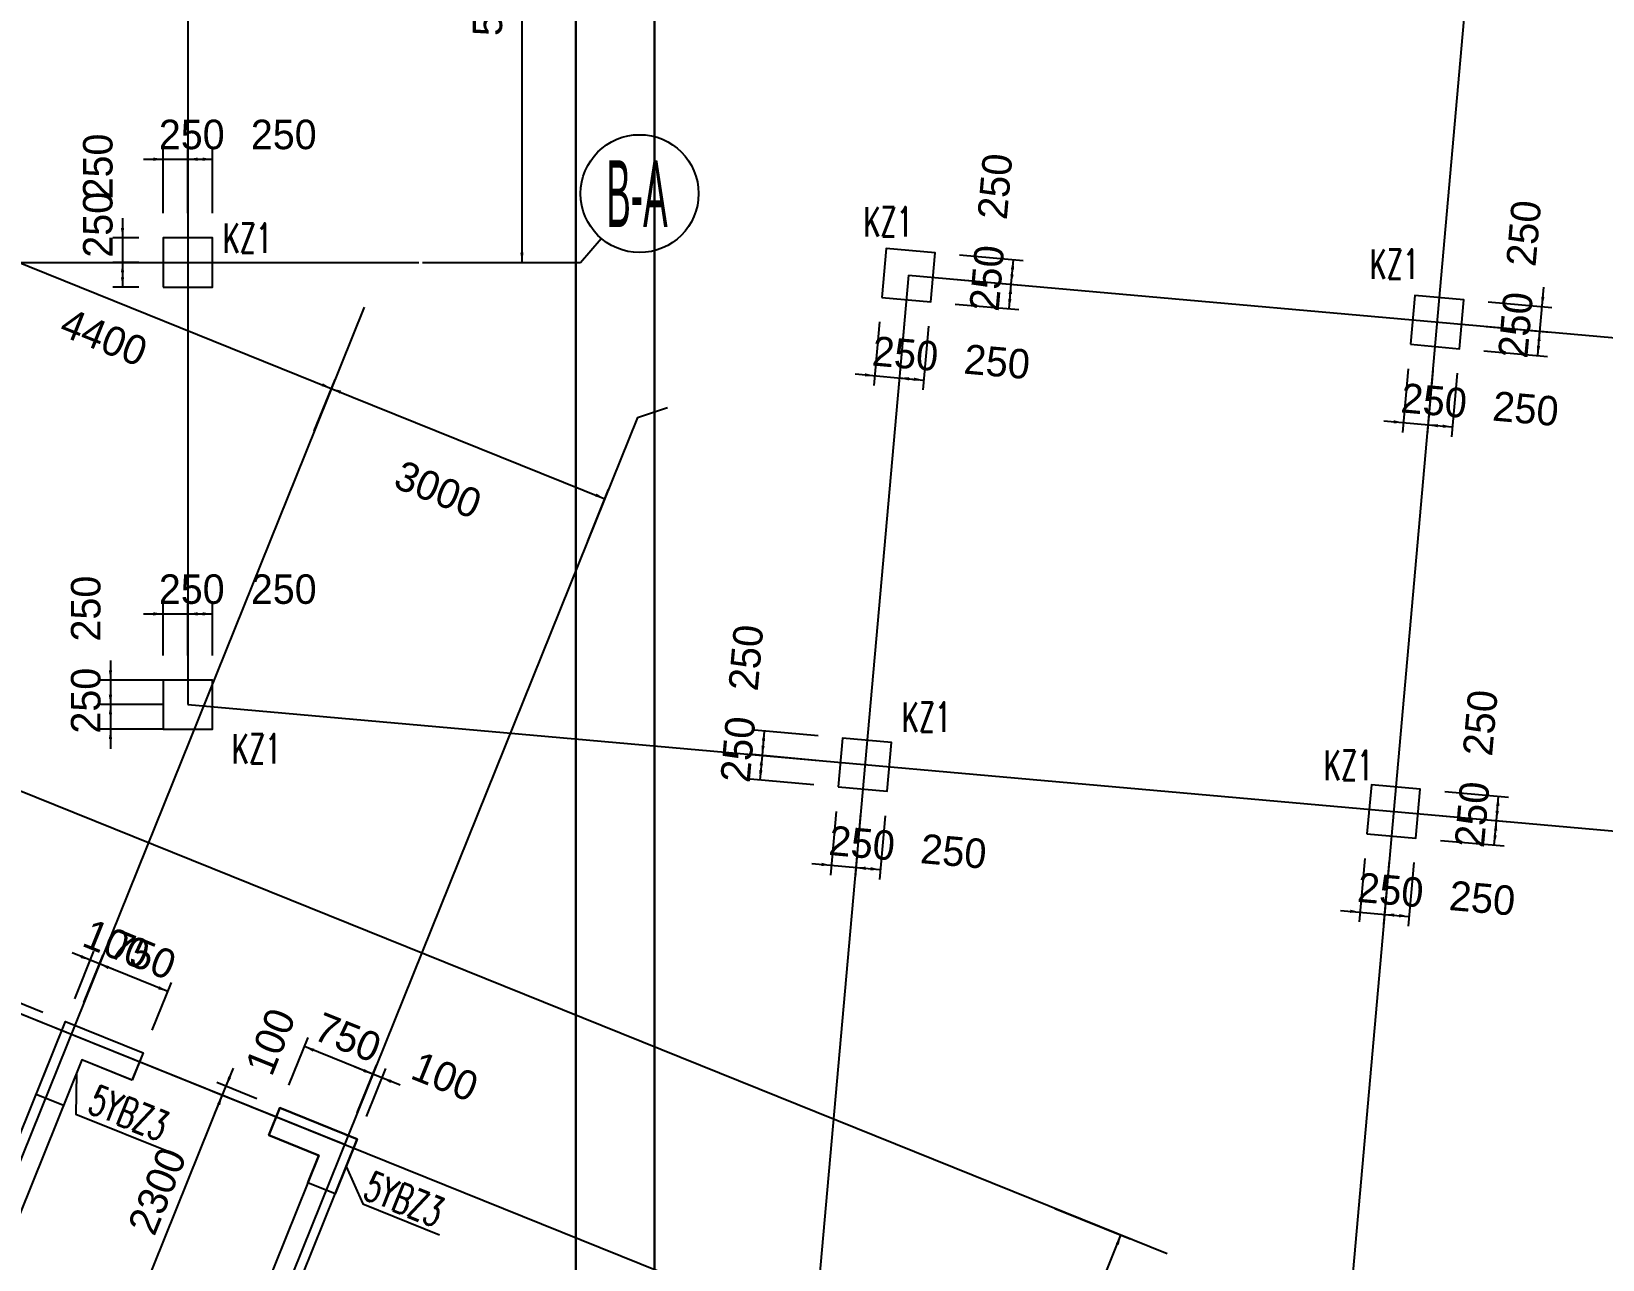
# Model space of a CAD drawing. Extents: x 387171 to 699106, y 11966 to 245688.
# Drawn here: x 561467 to 577452, y 78443 to 90938 of the extents above; entities that cross this region are included whole.
import ezdxf

# ---------------------------------------------------------------- set-up
doc = ezdxf.new("R2010")
doc.units = 0
doc.header["$LTSCALE"] = 100
doc.header["$MEASUREMENT"] = 0
for name, color, linetype in [('b边缘构件', 235, 'Continuous'), ('COLU', 7, 'Continuous'), ('DIM', 3, 'Continuous'), ('DOTE', 253, 'Continuous'), ('h后浇带(新)', 1, 'Continuous'), ('L-AXIS', 3, 'Continuous'), ('NUM', 7, 'Continuous'), ('wall-主楼', 2, 'Continuous'), ('Y阴影', 254, 'Continuous'), ('小尺寸', 4, 'Continuous'), ('边缘构件标注', 1, 'Continuous')]:
    doc.layers.add(name, color=color, linetype=linetype)
doc.styles.add('hztxt', font='hztxt')
doc.styles.get("Standard").update_dxf_attribs({"font": 'standard'})
doc.dimstyles.get("Standard").update_dxf_attribs({"dimtxt": 300, "dimasz": 100, "dimexe": 100, "dimexo": 250, "dimgap": 100, "dimtad": 0, "dimtoh": 1, "dimdec": 0, "dimdsep": 46, "dimcen": 0.09, "dimclrt": 7, "dimadec": 0, "dimazin": 0, "dimtfac": 1, "dimtdec": 4, "dimtofl": 0, "dimtmove": 0, "dimatfit": 3, "dimfxl": 1, "dimtolj": 1, "dimtzin": 0, "dimarcsym": 0})

# ---------------------------------------------------------------- blocks, each defined once
blk = doc.blocks.new('*D1995')
at = {"layer": 'L-AXIS', "color": 0, "linetype": 'ByBlock', "lineweight": -2}
for p, q in [((565446, 94088), (566558, 94088)), ((566458, 88588), (566458, 94088)), ((565446, 88588), (566558, 88588))]:
    blk.add_line(p, q, dxfattribs=at)
for points in [[(566458, 94088), (566474, 93988), (566441, 93988)], [(566458, 88588), (566441, 88688), (566474, 88688)]]:
    blk.add_solid(points, dxfattribs=at)
at = {"layer": 'L-AXIS', "color": 7, "linetype": 'Continuous', "lineweight": -2, "insert": (566108, 91338), "char_height": 300, "width": 780, "attachment_point": 5, "rotation": 90, "style": 'hztxt'}
blk.add_mtext('5500', dxfattribs=at)
blk = doc.blocks.new('*D4355')
at = {"layer": 'L-AXIS', "color": 0, "linetype": 'ByBlock', "lineweight": -2}
for p, q in [((560263, 88519), (560475, 89043)), ((560437, 88951), (564518, 87306)), ((564344, 86874), (564556, 87398))]:
    blk.add_line(p, q, dxfattribs=at)
for points in [[(560437, 88951), (560536, 88929), (560524, 88898)], [(564518, 87306), (564419, 87328), (564432, 87358)]]:
    blk.add_solid(points, dxfattribs=at)
at = {"layer": 'L-AXIS', "color": 7, "linetype": 'Continuous', "lineweight": -2, "insert": (562204, 87826), "char_height": 300, "width": 795, "attachment_point": 5, "rotation": 338.0454, "style": 'hztxt'}
blk.add_mtext('4400', dxfattribs=at)
blk = doc.blocks.new('*D179')
at = {"layer": 'L-AXIS', "color": 0, "linetype": 'ByBlock', "lineweight": -2}
for p, q in [((564344, 86874), (564556, 87398)), ((564518, 87306), (567301, 86184)), ((567127, 85752), (567338, 86277))]:
    blk.add_line(p, q, dxfattribs=at)
for points in [[(564518, 87306), (564617, 87284), (564605, 87253)], [(567301, 86184), (567202, 86206), (567214, 86237)]]:
    blk.add_solid(points, dxfattribs=at)
at = {"layer": 'L-AXIS', "color": 7, "linetype": 'Continuous', "lineweight": -2, "insert": (565604, 86276), "char_height": 300, "width": 780, "attachment_point": 5, "rotation": 338.0454, "style": 'hztxt'}
blk.add_mtext('3000', dxfattribs=at)
blk = doc.blocks.new('_AXISO')
blk.add_circle((0, 0), 0.5)
blk = doc.blocks.new('*D2421')
at = {"layer": 'L-AXIS', "color": 0, "linetype": 'ByBlock', "lineweight": -2}
for p, q in [((571878, 78963), (572645, 78654)), ((571767, 76744), (572552, 78691)), ((571093, 77016), (571860, 76706))]:
    blk.add_line(p, q, dxfattribs=at)
for points in [[(572552, 78691), (572530, 78593), (572499, 78605)], [(571767, 76744), (571789, 76843), (571820, 76830)]]:
    blk.add_solid(points, dxfattribs=at)
at = {"layer": 'L-AXIS', "color": 7, "linetype": 'Continuous', "lineweight": -2, "insert": (571835, 77848), "char_height": 300, "width": 775, "attachment_point": 5, "rotation": 68.0454, "style": 'hztxt'}
blk.add_mtext('2100', dxfattribs=at)
blk = doc.blocks.new('*D1476')
at = {"layer": '小尺寸', "color": 0, "linetype": 'ByBlock', "lineweight": -2}
for p, q in [((560403, 81109), (560590, 81573)), ((561582, 80957), (560422, 81425)), ((561544, 80865), (560385, 81332))]:
    blk.add_line(p, q, dxfattribs=at)
for points in [[(560515, 81387), (560537, 81486), (560568, 81474)], [(560478, 81295), (560456, 81196), (560425, 81208)]]:
    blk.add_solid(points, dxfattribs=at)
at = {"layer": '小尺寸', "color": 7, "linetype": 'Continuous', "lineweight": -2, "insert": (560968, 81841), "char_height": 300, "width": 476.67, "attachment_point": 5, "rotation": 68.0454, "style": 'hztxt'}
blk.add_mtext('100', dxfattribs=at)
blk = doc.blocks.new('*D2579')
at = {"layer": '小尺寸', "color": 0, "linetype": 'ByBlock', "lineweight": -2}
for p, q in [((563334, 79928), (563521, 80391)), ((563724, 79986), (563316, 80150)), ((563761, 80079), (563353, 80243))]:
    blk.add_line(p, q, dxfattribs=at)
for points in [[(563446, 80206), (563468, 80305), (563499, 80292)], [(563409, 80113), (563387, 80014), (563356, 80027)]]:
    blk.add_solid(points, dxfattribs=at)
at = {"layer": '小尺寸', "color": 7, "linetype": 'Continuous', "lineweight": -2, "insert": (563899, 80660), "char_height": 300, "width": 476.67, "attachment_point": 5, "rotation": 68.0454, "style": 'hztxt'}
blk.add_mtext('100', dxfattribs=at)
blk = doc.blocks.new('*D1464')
at = {"layer": '小尺寸', "color": 0, "linetype": 'ByBlock', "lineweight": -2}
for p, q in [((562549, 77980), (563409, 80113)), ((563724, 79986), (563316, 80150)), ((563374, 77647), (562456, 78017))]:
    blk.add_line(p, q, dxfattribs=at)
for points in [[(563409, 80113), (563387, 80014), (563356, 80027)], [(562549, 77980), (562571, 78079), (562602, 78066)]]:
    blk.add_solid(points, dxfattribs=at)
at = {"layer": '小尺寸', "color": 7, "linetype": 'Continuous', "lineweight": -2, "insert": (562747, 79140), "char_height": 300, "width": 780, "attachment_point": 5, "rotation": 68.0454, "style": 'hztxt'}
blk.add_mtext('2300', dxfattribs=at)
blk = doc.blocks.new('*D3862')
at = {"layer": '小尺寸', "color": 0, "linetype": 'ByBlock', "lineweight": -2}
for p, q in [((564782, 79937), (564978, 80422)), ((565219, 80217), (564755, 80404)), ((564875, 79899), (565071, 80385))]:
    blk.add_line(p, q, dxfattribs=at)
for points in [[(564941, 80330), (564842, 80351), (564854, 80382)], [(565033, 80292), (565132, 80270), (565120, 80239)]]:
    blk.add_solid(points, dxfattribs=at)
at = {"layer": '小尺寸', "color": 7, "linetype": 'Continuous', "lineweight": -2, "insert": (565674, 80303), "char_height": 300, "width": 476.67, "attachment_point": 5, "rotation": 338.0454, "style": 'hztxt'}
blk.add_mtext('100', dxfattribs=at)
blk = doc.blocks.new('*D3835')
at = {"layer": '小尺寸', "color": 0, "linetype": 'ByBlock', "lineweight": -2}
for p, q in [((564087, 80217), (564282, 80703)), ((564941, 80330), (564245, 80610)), ((564782, 79937), (564978, 80422))]:
    blk.add_line(p, q, dxfattribs=at)
for points in [[(564245, 80610), (564344, 80588), (564332, 80557)], [(564941, 80330), (564842, 80351), (564854, 80382)]]:
    blk.add_solid(points, dxfattribs=at)
at = {"layer": '小尺寸', "color": 7, "linetype": 'Continuous', "lineweight": -2, "insert": (564686, 80702), "char_height": 300, "width": 566.67, "attachment_point": 5, "rotation": 338.0454, "style": 'hztxt'}
blk.add_mtext('750', dxfattribs=at)
blk = doc.blocks.new('*D4063')
at = {"layer": '小尺寸', "color": 0, "linetype": 'ByBlock', "lineweight": -2}
for p, q in [((562000, 81058), (562196, 81544)), ((562854, 81171), (562158, 81451)), ((562696, 80778), (562891, 81263))]:
    blk.add_line(p, q, dxfattribs=at)
for points in [[(562158, 81451), (562257, 81429), (562245, 81398)], [(562854, 81171), (562755, 81193), (562767, 81224)]]:
    blk.add_solid(points, dxfattribs=at)
at = {"layer": '小尺寸', "color": 7, "linetype": 'Continuous', "lineweight": -2, "insert": (562600, 81543), "char_height": 300, "width": 566.67, "attachment_point": 5, "rotation": 338.0454, "style": 'hztxt'}
blk.add_mtext('750', dxfattribs=at)
blk = doc.blocks.new('*D4294')
at = {"layer": '小尺寸', "color": 0, "linetype": 'ByBlock', "lineweight": -2}
for p, q in [((562344, 81376), (561880, 81563)), ((561907, 81096), (562103, 81581)), ((562000, 81058), (562196, 81544))]:
    blk.add_line(p, q, dxfattribs=at)
for points in [[(562066, 81489), (561967, 81510), (561979, 81541)], [(562158, 81451), (562257, 81429), (562245, 81398)]]:
    blk.add_solid(points, dxfattribs=at)
at = {"layer": '小尺寸', "color": 7, "linetype": 'Continuous', "lineweight": -2, "insert": (562332, 81651), "char_height": 300, "width": 476.67, "attachment_point": 5, "rotation": 338.0454, "style": 'hztxt'}
blk.add_mtext('100', dxfattribs=at)
blk = doc.blocks.new('*D2489')
at = {"layer": 'DIM', "color": 0, "linetype": 'ByBlock', "lineweight": -2}
for p, q in [((562394, 89038), (562394, 88388)), ((562558, 88838), (562294, 88838)), ((562558, 88588), (562294, 88588))]:
    blk.add_line(p, q, dxfattribs=at)
for points in [[(562394, 88838), (562377, 88938), (562410, 88938)], [(562394, 88588), (562410, 88488), (562377, 88488)]]:
    blk.add_solid(points, dxfattribs=at)
at = {"layer": 'DIM', "color": 7, "linetype": 'Continuous', "lineweight": -2, "insert": (562144, 89564), "char_height": 300, "width": 566.67, "attachment_point": 5, "rotation": 90, "style": 'hztxt'}
blk.add_mtext('250', dxfattribs=at)
blk = doc.blocks.new('*D2472')
at = {"layer": 'DIM', "color": 0, "linetype": 'ByBlock', "lineweight": -2}
for p, q in [((562558, 88588), (562294, 88588)), ((562394, 88588), (562394, 88338)), ((562558, 88338), (562294, 88338))]:
    blk.add_line(p, q, dxfattribs=at)
for points in [[(562394, 88588), (562410, 88488), (562377, 88488)], [(562394, 88338), (562377, 88438), (562410, 88438)]]:
    blk.add_solid(points, dxfattribs=at)
at = {"layer": 'DIM', "color": 7, "linetype": 'Continuous', "lineweight": -2, "insert": (562144, 88971), "char_height": 300, "width": 566.67, "attachment_point": 5, "rotation": 90, "style": 'hztxt'}
blk.add_mtext('250', dxfattribs=at)
blk = doc.blocks.new('*D2691')
at = {"layer": 'DIM', "color": 0, "linetype": 'ByBlock', "lineweight": -2}
for p, q in [((562808, 89088), (562808, 89738)), ((563058, 89088), (563058, 89738)), ((562608, 89638), (563258, 89638))]:
    blk.add_line(p, q, dxfattribs=at)
for points in [[(562808, 89638), (562708, 89621), (562708, 89655)], [(563058, 89638), (563158, 89655), (563158, 89621)]]:
    blk.add_solid(points, dxfattribs=at)
at = {"layer": 'DIM', "color": 7, "linetype": 'Continuous', "lineweight": -2, "insert": (563098, 89888), "char_height": 300, "width": 566.67, "attachment_point": 5, "style": 'hztxt'}
blk.add_mtext('250', dxfattribs=at)
blk = doc.blocks.new('*D2928')
at = {"layer": 'DIM', "color": 0, "linetype": 'ByBlock', "lineweight": -2}
for p, q in [((563058, 89088), (563058, 89738)), ((563308, 89088), (563308, 89738)), ((563058, 89638), (563308, 89638))]:
    blk.add_line(p, q, dxfattribs=at)
for points in [[(563058, 89638), (563158, 89655), (563158, 89621)], [(563308, 89638), (563208, 89621), (563208, 89655)]]:
    blk.add_solid(points, dxfattribs=at)
at = {"layer": 'DIM', "color": 7, "linetype": 'Continuous', "lineweight": -2, "insert": (564034, 89888), "char_height": 300, "width": 566.67, "attachment_point": 5, "style": 'hztxt'}
blk.add_mtext('250', dxfattribs=at)
blk = doc.blocks.new('*D3166')
at = {"layer": 'DIM', "color": 0, "linetype": 'ByBlock', "lineweight": -2}
for p, q in [((570096, 87983), (570038, 87335)), ((570345, 87961), (570287, 87313)), ((569848, 87453), (570495, 87395))]:
    blk.add_line(p, q, dxfattribs=at)
for points in [[(570047, 87435), (569946, 87427), (569949, 87460)], [(570296, 87413), (570397, 87421), (570394, 87387)]]:
    blk.add_solid(points, dxfattribs=at)
at = {"layer": 'DIM', "color": 7, "linetype": 'Continuous', "lineweight": -2, "insert": (570358, 87658), "char_height": 300, "width": 566.67, "attachment_point": 5, "rotation": 354.9316, "style": 'hztxt'}
blk.add_mtext('250', dxfattribs=at)
blk = doc.blocks.new('*D3368')
at = {"layer": 'DIM', "color": 0, "linetype": 'ByBlock', "lineweight": -2}
for p, q in [((570345, 87961), (570287, 87313)), ((570594, 87939), (570536, 87291)), ((570296, 87413), (570545, 87391))]:
    blk.add_line(p, q, dxfattribs=at)
for points in [[(570296, 87413), (570397, 87421), (570394, 87387)], [(570545, 87391), (570444, 87383), (570447, 87416)]]:
    blk.add_solid(points, dxfattribs=at)
at = {"layer": 'DIM', "color": 7, "linetype": 'Continuous', "lineweight": -2, "insert": (571291, 87576), "char_height": 300, "width": 566.67, "attachment_point": 5, "rotation": 354.9316, "style": 'hztxt'}
blk.add_mtext('250', dxfattribs=at)
blk = doc.blocks.new('*D1441')
at = {"layer": 'DIM', "color": 0, "linetype": 'ByBlock', "lineweight": -2}
for p, q in [((570887, 88414), (571534, 88357)), ((571413, 88117), (571435, 88366)), ((570865, 88165), (571512, 88108))]:
    blk.add_line(p, q, dxfattribs=at)
for points in [[(571435, 88366), (571443, 88265), (571409, 88268)], [(571413, 88117), (571405, 88218), (571438, 88215)]]:
    blk.add_solid(points, dxfattribs=at)
at = {"layer": 'DIM', "color": 7, "linetype": 'Continuous', "lineweight": -2, "insert": (571189, 88428), "char_height": 300, "width": 566.67, "attachment_point": 5, "rotation": 84.9316, "style": 'hztxt'}
blk.add_mtext('250', dxfattribs=at)
blk = doc.blocks.new('*D1384')
at = {"layer": 'DIM', "color": 0, "linetype": 'ByBlock', "lineweight": -2}
for p, q in [((570909, 88664), (571556, 88606)), ((571435, 88366), (571457, 88615)), ((570887, 88414), (571534, 88357))]:
    blk.add_line(p, q, dxfattribs=at)
for points in [[(571457, 88615), (571465, 88514), (571431, 88517)], [(571435, 88366), (571427, 88467), (571460, 88464)]]:
    blk.add_solid(points, dxfattribs=at)
at = {"layer": 'DIM', "color": 7, "linetype": 'Continuous', "lineweight": -2, "insert": (571272, 89361), "char_height": 300, "width": 566.67, "attachment_point": 5, "rotation": 84.9316, "style": 'hztxt'}
blk.add_mtext('250', dxfattribs=at)
blk = doc.blocks.new('*D1638')
at = {"layer": 'DIM', "color": 0, "linetype": 'ByBlock', "lineweight": -2}
for p, q in [((575475, 87506), (575417, 86858)), ((575724, 87484), (575666, 86836)), ((575227, 86975), (575874, 86918))]:
    blk.add_line(p, q, dxfattribs=at)
for points in [[(575426, 86958), (575325, 86950), (575328, 86983)], [(575675, 86936), (575776, 86943), (575773, 86910)]]:
    blk.add_solid(points, dxfattribs=at)
at = {"layer": 'DIM', "color": 7, "linetype": 'Continuous', "lineweight": -2, "insert": (575737, 87181), "char_height": 300, "width": 566.67, "attachment_point": 5, "rotation": 354.9316, "style": 'hztxt'}
blk.add_mtext('250', dxfattribs=at)
blk = doc.blocks.new('*D1855')
at = {"layer": 'DIM', "color": 0, "linetype": 'ByBlock', "lineweight": -2}
for p, q in [((575724, 87484), (575666, 86836)), ((575973, 87461), (575915, 86814)), ((575675, 86936), (575924, 86914))]:
    blk.add_line(p, q, dxfattribs=at)
for points in [[(575675, 86936), (575776, 86943), (575773, 86910)], [(575924, 86914), (575823, 86906), (575826, 86939)]]:
    blk.add_solid(points, dxfattribs=at)
at = {"layer": 'DIM', "color": 7, "linetype": 'Continuous', "lineweight": -2, "insert": (576670, 87098), "char_height": 300, "width": 566.67, "attachment_point": 5, "rotation": 354.9316, "style": 'hztxt'}
blk.add_mtext('250', dxfattribs=at)
blk = doc.blocks.new('*D2118')
at = {"layer": 'DIM', "color": 0, "linetype": 'ByBlock', "lineweight": -2}
for p, q in [((576266, 87937), (576913, 87880)), ((576792, 87640), (576814, 87889)), ((576244, 87688), (576891, 87631))]:
    blk.add_line(p, q, dxfattribs=at)
for points in [[(576814, 87889), (576821, 87788), (576788, 87791)], [(576792, 87640), (576784, 87741), (576817, 87738)]]:
    blk.add_solid(points, dxfattribs=at)
at = {"layer": 'DIM', "color": 7, "linetype": 'Continuous', "lineweight": -2, "insert": (576568, 87951), "char_height": 300, "width": 566.67, "attachment_point": 5, "rotation": 84.9316, "style": 'hztxt'}
blk.add_mtext('250', dxfattribs=at)
blk = doc.blocks.new('*D348')
at = {"layer": 'DIM', "color": 0, "linetype": 'ByBlock', "lineweight": -2}
for p, q in [((576796, 87690), (576853, 88337)), ((576288, 88186), (576935, 88129)), ((576266, 87937), (576913, 87880))]:
    blk.add_line(p, q, dxfattribs=at)
for points in [[(576836, 88138), (576828, 88239), (576861, 88236)], [(576814, 87889), (576821, 87788), (576788, 87791)]]:
    blk.add_solid(points, dxfattribs=at)
at = {"layer": 'DIM', "color": 7, "linetype": 'Continuous', "lineweight": -2, "insert": (576651, 88884), "char_height": 300, "width": 566.67, "attachment_point": 5, "rotation": 84.9316, "style": 'hztxt'}
blk.add_mtext('250', dxfattribs=at)
blk = doc.blocks.new('*D594')
at = {"layer": 'DIM', "color": 0, "linetype": 'ByBlock', "lineweight": -2}
for p, q in [((575033, 82525), (574975, 81878)), ((575282, 82503), (575224, 81856)), ((574785, 81995), (575432, 81938))]:
    blk.add_line(p, q, dxfattribs=at)
for points in [[(574984, 81977), (574883, 81970), (574886, 82003)], [(575233, 81955), (575334, 81963), (575331, 81930)]]:
    blk.add_solid(points, dxfattribs=at)
at = {"layer": 'DIM', "color": 7, "linetype": 'Continuous', "lineweight": -2, "insert": (575295, 82201), "char_height": 300, "width": 566.67, "attachment_point": 5, "rotation": 354.9316, "style": 'hztxt'}
blk.add_mtext('250', dxfattribs=at)
blk = doc.blocks.new('*D818')
at = {"layer": 'DIM', "color": 0, "linetype": 'ByBlock', "lineweight": -2}
for p, q in [((575282, 82503), (575224, 81856)), ((575531, 82481), (575473, 81834)), ((575233, 81955), (575482, 81933))]:
    blk.add_line(p, q, dxfattribs=at)
for points in [[(575233, 81955), (575334, 81963), (575331, 81930)], [(575482, 81933), (575381, 81925), (575384, 81959)]]:
    blk.add_solid(points, dxfattribs=at)
at = {"layer": 'DIM', "color": 7, "linetype": 'Continuous', "lineweight": -2, "insert": (576228, 82118), "char_height": 300, "width": 566.67, "attachment_point": 5, "rotation": 354.9316, "style": 'hztxt'}
blk.add_mtext('250', dxfattribs=at)
blk = doc.blocks.new('*D790')
at = {"layer": 'DIM', "color": 0, "linetype": 'ByBlock', "lineweight": -2}
for p, q in [((575824, 82957), (576472, 82900)), ((576350, 82659), (576372, 82908)), ((575802, 82708), (576449, 82651))]:
    blk.add_line(p, q, dxfattribs=at)
for points in [[(576372, 82908), (576380, 82807), (576347, 82810)], [(576350, 82659), (576342, 82760), (576375, 82758)]]:
    blk.add_solid(points, dxfattribs=at)
at = {"layer": 'DIM', "color": 7, "linetype": 'Continuous', "lineweight": -2, "insert": (576126, 82971), "char_height": 300, "width": 566.67, "attachment_point": 5, "rotation": 84.9316, "style": 'hztxt'}
blk.add_mtext('250', dxfattribs=at)
blk = doc.blocks.new('*D1012')
at = {"layer": 'DIM', "color": 0, "linetype": 'ByBlock', "lineweight": -2}
for p, q in [((575846, 83206), (576494, 83149)), ((576372, 82908), (576394, 83157)), ((575824, 82957), (576472, 82900))]:
    blk.add_line(p, q, dxfattribs=at)
for points in [[(576394, 83157), (576402, 83056), (576369, 83059)], [(576372, 82908), (576364, 83009), (576397, 83007)]]:
    blk.add_solid(points, dxfattribs=at)
at = {"layer": 'DIM', "color": 7, "linetype": 'Continuous', "lineweight": -2, "insert": (576209, 83903), "char_height": 300, "width": 566.67, "attachment_point": 5, "rotation": 84.9316, "style": 'hztxt'}
blk.add_mtext('250', dxfattribs=at)
blk = doc.blocks.new('*D3527')
at = {"layer": 'DIM', "color": 0, "linetype": 'ByBlock', "lineweight": -2}
for p, q in [((569471, 83771), (568824, 83829)), ((568923, 83820), (568901, 83571)), ((569449, 83522), (568802, 83580))]:
    blk.add_line(p, q, dxfattribs=at)
for points in [[(568923, 83820), (568931, 83719), (568898, 83722)], [(568901, 83571), (568894, 83672), (568927, 83669)]]:
    blk.add_solid(points, dxfattribs=at)
at = {"layer": 'DIM', "color": 7, "linetype": 'Continuous', "lineweight": -2, "insert": (568738, 84566), "char_height": 300, "width": 566.67, "attachment_point": 5, "rotation": 84.9316, "style": 'hztxt'}
blk.add_mtext('250', dxfattribs=at)
blk = doc.blocks.new('*D4002')
at = {"layer": 'DIM', "color": 0, "linetype": 'ByBlock', "lineweight": -2}
for p, q in [((569449, 83522), (568802, 83580)), ((568901, 83571), (568879, 83322)), ((569427, 83273), (568780, 83331))]:
    blk.add_line(p, q, dxfattribs=at)
for points in [[(568901, 83571), (568909, 83470), (568876, 83473)], [(568879, 83322), (568871, 83423), (568905, 83420)]]:
    blk.add_solid(points, dxfattribs=at)
at = {"layer": 'DIM', "color": 7, "linetype": 'Continuous', "lineweight": -2, "insert": (568656, 83633), "char_height": 300, "width": 566.67, "attachment_point": 5, "rotation": 84.9316, "style": 'hztxt'}
blk.add_mtext('250', dxfattribs=at)
blk = doc.blocks.new('*D4236')
at = {"layer": 'DIM', "color": 0, "linetype": 'ByBlock', "lineweight": -2}
for p, q in [((569654, 83002), (569597, 82355)), ((569903, 82980), (569846, 82333)), ((569406, 82472), (570054, 82415))]:
    blk.add_line(p, q, dxfattribs=at)
for points in [[(569605, 82454), (569504, 82447), (569507, 82480)], [(569854, 82432), (569955, 82440), (569953, 82407)]]:
    blk.add_solid(points, dxfattribs=at)
at = {"layer": 'DIM', "color": 7, "linetype": 'Continuous', "lineweight": -2, "insert": (569917, 82678), "char_height": 300, "width": 566.67, "attachment_point": 5, "rotation": 354.9316, "style": 'hztxt'}
blk.add_mtext('250', dxfattribs=at)
blk = doc.blocks.new('*D68')
at = {"layer": 'DIM', "color": 0, "linetype": 'ByBlock', "lineweight": -2}
for p, q in [((569903, 82980), (569846, 82333)), ((570152, 82958), (570095, 82311)), ((569854, 82432), (570103, 82410))]:
    blk.add_line(p, q, dxfattribs=at)
for points in [[(569854, 82432), (569955, 82440), (569953, 82407)], [(570103, 82410), (570002, 82402), (570005, 82436)]]:
    blk.add_solid(points, dxfattribs=at)
at = {"layer": 'DIM', "color": 7, "linetype": 'Continuous', "lineweight": -2, "insert": (570849, 82595), "char_height": 300, "width": 566.67, "attachment_point": 5, "rotation": 354.9316, "style": 'hztxt'}
blk.add_mtext('250', dxfattribs=at)
blk = doc.blocks.new('*D340')
at = {"layer": 'DIM', "color": 0, "linetype": 'ByBlock', "lineweight": -2}
for p, q in [((562808, 84589), (562808, 85112)), ((563058, 84589), (563058, 85112)), ((562608, 85012), (563258, 85012))]:
    blk.add_line(p, q, dxfattribs=at)
for points in [[(562808, 85012), (562708, 84995), (562708, 85029)], [(563058, 85012), (563158, 85029), (563158, 84995)]]:
    blk.add_solid(points, dxfattribs=at)
at = {"layer": 'DIM', "color": 7, "linetype": 'Continuous', "lineweight": -2, "insert": (563098, 85262), "char_height": 300, "width": 566.67, "attachment_point": 5, "style": 'hztxt'}
blk.add_mtext('250', dxfattribs=at)
blk = doc.blocks.new('*D4201')
at = {"layer": 'DIM', "color": 0, "linetype": 'ByBlock', "lineweight": -2}
for p, q in [((563058, 84589), (563058, 85112)), ((563308, 84589), (563308, 85112)), ((563058, 85012), (563308, 85012))]:
    blk.add_line(p, q, dxfattribs=at)
for points in [[(563058, 85012), (563158, 85029), (563158, 84995)], [(563308, 85012), (563208, 84995), (563208, 85029)]]:
    blk.add_solid(points, dxfattribs=at)
at = {"layer": 'DIM', "color": 7, "linetype": 'Continuous', "lineweight": -2, "insert": (564034, 85262), "char_height": 300, "width": 566.67, "attachment_point": 5, "style": 'hztxt'}
blk.add_mtext('250', dxfattribs=at)
blk = doc.blocks.new('*D296')
at = {"layer": 'DIM', "color": 0, "linetype": 'ByBlock', "lineweight": -2}
for p, q in [((562271, 84539), (562271, 83889)), ((562808, 84339), (562171, 84339)), ((562808, 84089), (562171, 84089))]:
    blk.add_line(p, q, dxfattribs=at)
for points in [[(562271, 84339), (562254, 84439), (562288, 84439)], [(562271, 84089), (562288, 83989), (562254, 83989)]]:
    blk.add_solid(points, dxfattribs=at)
at = {"layer": 'DIM', "color": 7, "linetype": 'Continuous', "lineweight": -2, "insert": (562021, 85066), "char_height": 300, "width": 566.67, "attachment_point": 5, "rotation": 90, "style": 'hztxt'}
blk.add_mtext('250', dxfattribs=at)
blk = doc.blocks.new('*D338')
at = {"layer": 'DIM', "color": 0, "linetype": 'ByBlock', "lineweight": -2}
for p, q in [((562271, 84289), (562271, 83639)), ((562808, 84089), (562171, 84089)), ((562808, 83839), (562171, 83839))]:
    blk.add_line(p, q, dxfattribs=at)
for points in [[(562271, 84089), (562254, 84189), (562288, 84189)], [(562271, 83839), (562288, 83739), (562254, 83739)]]:
    blk.add_solid(points, dxfattribs=at)
at = {"layer": 'DIM', "color": 7, "linetype": 'Continuous', "lineweight": -2, "insert": (562021, 84129), "char_height": 300, "width": 566.67, "attachment_point": 5, "rotation": 90, "style": 'hztxt'}
blk.add_mtext('250', dxfattribs=at)
blk = doc.blocks.new('1')
at = {"layer": 'h后浇带(新)', "color": 6, "lineweight": 30}
for p, q in [((617913, 550880), (632181, 534727)), ((617314, 550350), (631479, 534314))]:
    blk.add_line(p, q, dxfattribs=at)
blk = doc.blocks.new('后浇带现场')
at = {"color": 1, "lineweight": 30, "rotation": 318.5460777723208}
blk.add_blockref('1', (-77006, 620463), dxfattribs=at)

msp = doc.modelspace()

# ---------------------------------------------------------------- hatches: boundary and pattern name
at = {"layer": 'Y阴影'}
h = msp.add_hatch(dxfattribs=at)
h.set_pattern_fill('ANSI31', color=256, scale=25, angle=-21.95462, style=0)
h.set_pattern_definition([])
h.paths.add_polyline_path([(562490, 80268.1), (561979.7, 80473.3), (561793, 80010), (561514.7, 80122.1), (561813.8, 80864.1), (562602.1, 80546)], flags=0)
h = msp.add_hatch(dxfattribs=at)
h.set_pattern_fill('ANSI31', color=256, scale=25, angle=-21.95462, style=0)
h.set_pattern_definition([])
h.paths.add_polyline_path([(564781.6, 79667.4), (564557.3, 79111), (564279.1, 79223.1), (564391.2, 79501.4), (563881.1, 79707), (563993.3, 79985.2)], flags=0)

# ---------------------------------------------------------------- linework, layer by layer
at = {"layer": 'b边缘构件'}
msp.add_lwpolyline([(562490, 80268.1), (561979.7, 80473.3), (561793, 80010), (561514.7, 80122.1), (561813.8, 80864.1), (562602.1, 80546)], close=True, dxfattribs=at)
msp.add_lwpolyline([(564781.6, 79667.4), (564557.3, 79111), (564279.1, 79223.1), (564391.2, 79501.4), (563881.1, 79707), (563993.3, 79985.2), (564781.6, 79667.4)], dxfattribs=at)
at = {"layer": 'COLU'}
for points in [[(562808.1, 88337.9), (563308.1, 88337.9), (563308.1, 88837.9), (562808.1, 88837.9)], [(570117.8, 88231.7), (570615.8, 88187.6), (570660, 88685.6), (570161.9, 88729.8)], [(575496.7, 87754.7), (575994.7, 87710.5), (576038.9, 88208.5), (575540.8, 88252.7)], [(562808.1, 83839.2), (563308.1, 83839.2), (563308.1, 84339.2), (562808.1, 84339.2)], [(569676, 83251.3), (570174.1, 83207.1), (570218.3, 83705.2), (569720.2, 83749.3)], [(575054.9, 82774.2), (575553, 82730.1), (575597.2, 83228.1), (575099.1, 83272.3)]]:
    msp.add_lwpolyline(points, close=True, dxfattribs=at)
at = {"layer": 'DOTE'}
for p, q in [((563058.1, 210429.3), (563058.1, 84089.2)), ((571646, 79056.8), (530053.9, 95822.8)), ((576271.3, 93659.3), (572120.8, 46861.6)), ((570831.9, 77120.7), (537661.8, 90491.8)), ((554958.1, 88587.9), (565409.3, 88587.9)), ((570388.9, 88458.7), (566741.9, 47338.6)), ((570388.9, 88458.7), (591247.7, 86608.7)), ((564250.7, 86641.8), (560523.1, 77394.8)), ((567033.1, 85520.2), (563305.6, 76273.2)), ((563058.1, 84089.2), (590806, 81628.2)), ((564651.5, 79612.1), (557788.2, 82378.7))]:
    msp.add_line(p, q, dxfattribs=at)
at = {"layer": 'L-AXIS'}
for p, q in [((567054.6, 88587.9), (567264.2, 88832.4)), ((565446, 88587.9), (567054.6, 88587.9)), ((564851.1, 88131.4), (564250.7, 86641.8)), ((567633.5, 87009.7), (567033.1, 85520.2)), ((567633.5, 87009.7), (567938.6, 87112.7)), ((573023.5, 78501.5), (571646, 79056.8))]:
    msp.add_line(p, q, dxfattribs=at)
at = {"layer": 'wall-主楼'}
for points in [[(562489.9, 80267.8), (561979.8, 80473.4), (560708.6, 77320), (559873.9, 77656.5), (560060.8, 78120.2), (560617.3, 77895.9), (561813.7, 80863.8), (562602.1, 80546)], [(563993.3, 79985.2), (563881.1, 79707), (564391.2, 79501.4), (563606.1, 77553.7), (563977.1, 77404.1), (564089.3, 77682.4), (563996.5, 77719.7), (564781.6, 79667.4)]]:
    msp.add_lwpolyline(points, close=True, dxfattribs=at)
at = {"layer": '边缘构件标注', "color": 200}
for p in [(561923.7, 80334.3), (562900.1, 79524.3)]:
    msp.add_line(p, (561919, 79919.8), dxfattribs=at)
msp.add_lwpolyline([(564669.5, 79389.2), (564839.9, 79009.5), (565619, 78695.4)], dxfattribs=at)

# ---------------------------------------------------------------- block references
at = {"color": 3, "lineweight": 30}
msp.add_blockref('后浇带现场', (-182998.7, -527042.1), dxfattribs=at)
at = {"layer": 'L-AXIS'}
ref = msp.add_blockref('_AXISO', (567654.6, 89287.9), dxfattribs=dict(at, xscale=1199.999999999997, yscale=1200, rotation=359.9996457873818))
ref.add_attrib('A', 'B-A', (567315.2, 88948.5), dxfattribs={"height": 678.82, "style": 'hztxt', "width": 0.412698})

# ---------------------------------------------------------------- texts
at = {"layer": 'NUM', "color": 200, "width": 0.7}
for p in [(569932.7, 88851.1), (563414.1, 88684.4), (575083.7, 88420.7), (570324.3, 83811.2), (563508.2, 83490), (574618.4, 83321.1)]:
    msp.add_text('KZ1', height=300, dxfattribs=at).set_placement(p)
at = {"layer": '边缘构件标注', "color": 200, "width": 0.7}
for p in [(562024.1, 79946), (564825.2, 79070.4)]:
    msp.add_text('5YBZ3', height=300, rotation=338.04538, dxfattribs=at).set_placement(p)

# ---------------------------------------------------------------- dimensions: what is measured, and where the dimension line sits
at = {"layer": 'DIM', "color": 200}
for p1, p2, distance, picture, middle in [((562808.1, 88837.9), (563058.1, 88837.9), 800, '*D2691', (562590, 89887.9)), ((563058.1, 88837.9), (563308.1, 88837.9), 800, '*D2928', (563526.1, 89887.9)), ((562808.1, 88837.9), (562808.1, 88587.9), -414.3, '*D2489', (562143.8, 89056)), ((570637.9, 88436.6), (570660, 88685.6), -800, '*D1384', (571227.1, 88854.2)), ((562808.1, 88587.9), (562808.1, 88337.9), -414.3, '*D2472', (562143.8, 88462.9)), ((576016.8, 87959.5), (576038.9, 88208.5), -800, '*D348', (576606, 88377.2)), ((570615.8, 88187.6), (570637.9, 88436.6), -800, '*D1441', (571144.4, 87921.7)), ((575994.7, 87710.5), (576016.8, 87959.5), -800, '*D2118', (576523.3, 87444.7)), ((570117.8, 88231.7), (570366.8, 88209.6), -800, '*D3166', (569852, 87703.1)), ((570366.8, 88209.6), (570615.8, 88187.6), -800, '*D3368', (570784.4, 87620.4)), ((575496.7, 87754.7), (575745.7, 87732.6), -800, '*D1638', (575230.8, 87226.1)), ((575745.7, 87732.6), (575994.7, 87710.5), -800, '*D1855', (576163.3, 87143.4)), ((563058.1, 84339.2), (563058.1, 84089.2), -787.2, '*D296', (562020.9, 84557.3)), ((562808.1, 84339.2), (563058.1, 84339.2), 672.9, '*D340', (562590, 85262.1)), ((569720.2, 83749.3), (569698.1, 83500.3), -800, '*D3527', (568693.6, 84059.3)), ((575575.1, 82979.1), (575597.2, 83228.1), -800, '*D1012', (576164.3, 83396.7)), ((569698.1, 83500.3), (569676, 83251.3), -800, '*D4002', (568610.9, 83126.8)), ((575553, 82730.1), (575575.1, 82979.1), -800, '*D790', (576081.6, 82464.2)), ((569676, 83251.3), (569925.1, 83229.2), -800, '*D4236', (569410.2, 82722.7)), ((569925.1, 83229.2), (570174.1, 83207.1), -800, '*D68', (570342.7, 82640)), ((575054.9, 82774.2), (575304, 82752.1), -800, '*D594', (574789.1, 82245.6)), ((575304, 82752.1), (575553, 82730.1), -800, '*D818', (575721.6, 82162.9))]:
    dim = msp.add_aligned_dim(p1=p1, p2=p2, distance=distance, dimstyle='Standard', dxfattribs=at)
    dim.commit()
    dim.dimension.update_dxf_attribs({"geometry": picture, "text_midpoint": middle})
for base, p1, p2, angle, picture, middle in [((563308.1, 85012.1), (563058.1, 84339.2), (563308.1, 84339.2), 180, '*D4201', (563526.1, 85262.1)), ((562270.9, 83839.2), (563058.1, 84089.2), (563058.1, 83839.2), 90, '*D338', (562020.9, 83621.1))]:
    dim = msp.add_linear_dim(base=base, p1=p1, p2=p2, angle=angle, dimstyle='Standard', dxfattribs=at)
    dim.commit()
    dim.dimension.update_dxf_attribs({"geometry": picture, "text_midpoint": middle})
at = {"layer": 'L-AXIS'}
for base, p1, p2, angle, picture, middle in [((566457.5, 94087.9), (565196, 88587.9), (565196, 94087.9), 90, '*D1995', (566107.5, 91337.9)), ((564518.3, 87305.7), (560169.8, 88286.9), (564250.7, 86641.8), 338.04538, '*D4355', (562204, 87825.7)), ((567300.7, 86184), (564250.7, 86641.8), (567033.1, 85520.2), 338.04538, '*D179', (565603.7, 86276.1)), ((572552.2, 78691.5), (570860.8, 77109.1), (571646, 79056.8), 68.04538, '*D2421', (571835, 77848.5))]:
    dim = msp.add_linear_dim(base=base, p1=p1, p2=p2, angle=angle, dimstyle='Standard', dxfattribs=at)
    dim.commit()
    dim.dimension.update_dxf_attribs({"geometry": picture, "text_midpoint": middle})
at = {"layer": '小尺寸'}
for p1, p2, distance, picture, middle in [((561776.3, 80771.1), (561813.7, 80863.8), 1400, '*D1476', (560822.6, 81481.1)), ((563955.9, 79892.5), (563993.3, 79985.2), 589.9, '*D2579', (563753.5, 80299.6))]:
    dim = msp.add_aligned_dim(p1=p1, p2=p2, distance=distance, dimstyle='Standard', dxfattribs=at)
    dim.commit()
    dim.dimension.update_dxf_attribs({"geometry": picture, "text_midpoint": middle})
for base, p1, p2, angle, picture, middle in [((562065.5, 81488.5), (561906.5, 80826.5), (561813.7, 80863.8), 158.04538, '*D4294', (561971.7, 81795.9)), ((562158.3, 81451.2), (562602.1, 80546), (561906.5, 80826.5), 158.04538, '*D4063', (562599.6, 81542.8)), ((564245.1, 80609.9), (564688.9, 79704.8), (563993.3, 79985.2), 158.04538, '*D3835', (564686.4, 80701.6)), ((564940.7, 80329.5), (564781.6, 79667.4), (564688.9, 79704.8), 158.04538, '*D3862', (565314.2, 80448.5)), ((563408.8, 80113), (563606.1, 77553.7), (563955.9, 79892.5), 68.04538, '*D1464', (562747, 79139.9))]:
    dim = msp.add_linear_dim(base=base, p1=p1, p2=p2, angle=angle, dimstyle='Standard', dxfattribs=at)
    dim.commit()
    dim.dimension.update_dxf_attribs({"geometry": picture, "text_midpoint": middle})

doc.saveas('drawing.dxf')
